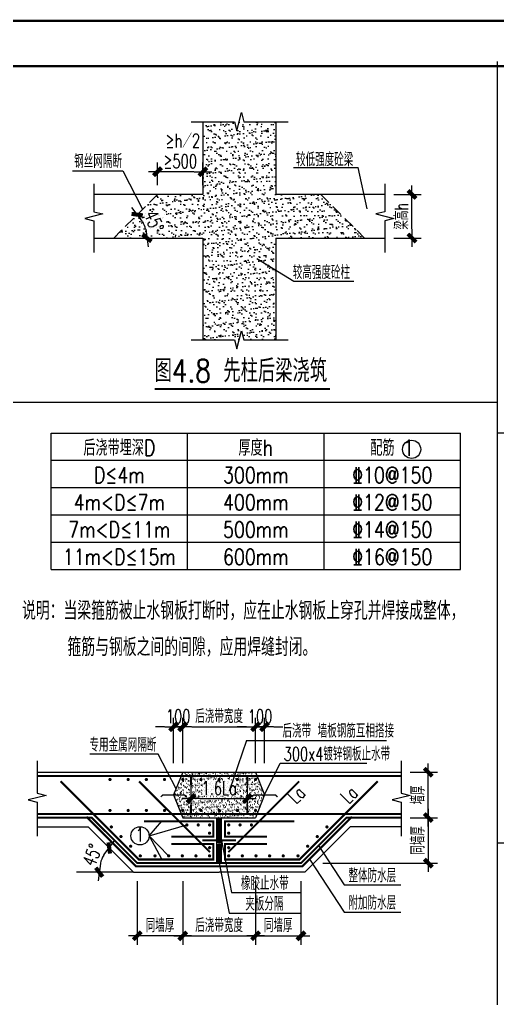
# Model space of a CAD drawing. Extents: x 497777 to 784122, y -229332 to 980813.
# Drawn here: x 529246 to 539752, y 659281 to 680820 of the extents above; entities that cross this region are included whole.
import ezdxf
from ezdxf.enums import TextEntityAlignment as Align

# ---------------------------------------------------------------- set-up
doc = ezdxf.new("R2010")
doc.units = 0
doc.header["$LTSCALE"] = 1000
doc.header["$MEASUREMENT"] = 0
doc.linetypes.add('HIDDEN', pattern=[0.375, 0.25, -0.125])
for name, color, linetype in [('0-cxFrame', 155, 'Continuous'), ('S-BAR', 1, 'Continuous'), ('S-DIM', 81, 'Continuous'), ('S-DONUT', 11, 'Continuous'), ('S-GJ', 6, 'Continuous'), ('S-HATCH1-W', 252, 'Continuous'), ('S-SGJ', 21, 'Continuous'), ('S-SHAPE', 51, 'Continuous'), ('S-SHAPE1', 165, 'Continuous'), ('S-SHAPE2', 165, 'HIDDEN'), ('S-SS', 111, 'Continuous'), ('S-TEXT', 211, 'Continuous'), ('S-TK', 165, 'Continuous')]:
    doc.layers.add(name, color=color, linetype=linetype)
doc.styles.add('cx_tuqian1', font='')
doc.styles.add('SS1', font='tj-romans1.shx', dxfattribs={"width": 0.7, "bigfont": 'tj-hztxt1.shx'})
doc.styles.add('黑体', font='simhei.ttf', dxfattribs={"height": 12})
doc.styles.get('cx_tuqian1').set_extended_font_data('SimSun')
doc.dimstyles.new('S-25-100A', dxfattribs={"dimscale": 100, "dimtxt": 3, "dimasz": 2, "dimexe": 2, "dimexo": 2, "dimgap": 0.8, "dimtad": 1, "dimdec": 0, "dimlfac": 0.25, "dimzin": 0, "dimdsep": 46, "dimtxsty": 'SS1', "dimblk1": 'TT', "dimblk2": 'TT', "dimsah": 1, "dimcen": 1, "dimclrd": 256, "dimclre": 256, "dimclrt": 256, "dimadec": 0, "dimazin": 0, "dimtfac": 1, "dimtdec": 0, "dimtix": 1, "dimtmove": 2, "dimatfit": 0, "dimldrblk": 'TT', "dimfxl": 2, "dimtolj": 1, "dimtzin": 0, "dimarcsym": 0})
doc.dimstyles.new('S-50-100A', dxfattribs={"dimscale": 100, "dimtxt": 3, "dimasz": 2, "dimexe": 2, "dimexo": 2, "dimgap": 0.8, "dimtad": 1, "dimdec": 0, "dimlfac": 0.5, "dimzin": 0, "dimdsep": 46, "dimtxsty": 'SS1', "dimblk1": 'TT', "dimblk2": 'TT', "dimsah": 1, "dimcen": 1, "dimclrd": 256, "dimclre": 256, "dimclrt": 256, "dimadec": 0, "dimazin": 0, "dimtfac": 1, "dimtdec": 0, "dimtix": 1, "dimtmove": 2, "dimatfit": 0, "dimldrblk": 'TT', "dimfxl": 2, "dimtolj": 1, "dimtzin": 0, "dimarcsym": 0})

# ---------------------------------------------------------------- blocks, each defined once
blk = doc.blocks.new('TT')
blk.add_line((-0.97, 0), (0.97, 0))
at = {"const_width": 0.45}
blk.add_lwpolyline([(-0.44, -0.44), (0.44, 0.44)], dxfattribs=at)
blk = doc.blocks.new('*D319')
at = {"layer": 'Defpoints', "color": 0, "transparency": 16777216}
for p in [(537635, 664258), (538232, 664258), (537635, 663258)]:
    blk.add_point(p, dxfattribs=at)
at = {"layer": 'S-DIM', "lineweight": -2, "transparency": 16777216}
for p, q in [((537835, 664258), (538432, 664258)), ((538232, 663458), (538232, 664058)), ((537835, 663258), (538432, 663258))]:
    blk.add_line(p, q, dxfattribs=at)
at = {"layer": 'S-DIM', "lineweight": -2, "transparency": 16777216, "xscale": 200, "yscale": 200, "zscale": 200}
for p, rotation in [((538232, 664258), 90), ((538232, 663258), 270)]:
    blk.add_blockref('TT', p, dxfattribs=dict(at, rotation=rotation))
at = {"layer": 'S-DIM', "transparency": 16777216, "insert": (538002, 663758), "char_height": 300, "attachment_point": 5, "rotation": 90, "style": 'SS1'}
blk.add_mtext('\\A1;墙厚', dxfattribs=at)
blk = doc.blocks.new('*D320')
at = {"layer": 'Defpoints', "color": 0, "transparency": 16777216}
for p in [(534433, 665258), (532833, 664258), (534433, 664258)]:
    blk.add_point(p, dxfattribs=at)
at = {"layer": 'S-DIM', "lineweight": -2, "transparency": 16777216}
for p, q in [((532833, 664458), (532833, 665458)), ((534433, 664458), (534433, 665458)), ((533033, 665258), (534233, 665258))]:
    blk.add_line(p, q, dxfattribs=at)
at = {"layer": 'S-DIM', "lineweight": -2, "transparency": 16777216, "xscale": 200, "yscale": 200, "zscale": 200, "rotation": 180}
blk.add_blockref('TT', (532833, 665258), dxfattribs=at)
at = {"layer": 'S-DIM', "lineweight": -2, "transparency": 16777216, "xscale": 200, "yscale": 200, "zscale": 200}
blk.add_blockref('TT', (534433, 665258), dxfattribs=at)
at = {"layer": 'S-DIM', "transparency": 16777216, "insert": (533633, 665488), "char_height": 300, "attachment_point": 5, "style": 'SS1'}
blk.add_mtext('\\A1;后浇带宽度', dxfattribs=at)
blk = doc.blocks.new('*D321')
at = {"layer": 'Defpoints', "color": 0, "transparency": 16777216}
for p in [(532833, 665258), (532633, 664258), (532833, 664258)]:
    blk.add_point(p, dxfattribs=at)
at = {"layer": 'S-DIM', "lineweight": -2, "transparency": 16777216}
for p, q in [((532633, 664458), (532633, 665458)), ((532833, 664458), (532833, 665458)), ((532433, 665258), (532233, 665258)), ((532633, 665258), (532833, 665258)), ((533033, 665258), (533233, 665258))]:
    blk.add_line(p, q, dxfattribs=at)
at = {"layer": 'S-DIM', "lineweight": -2, "transparency": 16777216, "xscale": 200, "yscale": 200, "zscale": 200}
blk.add_blockref('TT', (532633, 665258), dxfattribs=at)
at = {"layer": 'S-DIM', "lineweight": -2, "transparency": 16777216, "xscale": 200, "yscale": 200, "zscale": 200, "rotation": 180}
blk.add_blockref('TT', (532833, 665258), dxfattribs=at)
at = {"layer": 'S-DIM', "transparency": 16777216, "insert": (532733, 665488), "char_height": 300, "attachment_point": 5, "style": 'SS1'}
blk.add_mtext('\\A1;100', dxfattribs=at)
blk = doc.blocks.new('*D322')
at = {"layer": 'Defpoints', "color": 0, "transparency": 16777216}
for p in [(534433, 665258), (534433, 664258), (534633, 664258)]:
    blk.add_point(p, dxfattribs=at)
at = {"layer": 'S-DIM', "lineweight": -2, "transparency": 16777216}
for p, q in [((534433, 664458), (534433, 665458)), ((534633, 664458), (534633, 665458)), ((534233, 665258), (534033, 665258)), ((534633, 665258), (534433, 665258)), ((534833, 665258), (535033, 665258))]:
    blk.add_line(p, q, dxfattribs=at)
at = {"layer": 'S-DIM', "lineweight": -2, "transparency": 16777216, "xscale": 200, "yscale": 200, "zscale": 200}
blk.add_blockref('TT', (534433, 665258), dxfattribs=at)
at = {"layer": 'S-DIM', "lineweight": -2, "transparency": 16777216, "xscale": 200, "yscale": 200, "zscale": 200, "rotation": 180}
blk.add_blockref('TT', (534633, 665258), dxfattribs=at)
at = {"layer": 'S-DIM', "transparency": 16777216, "insert": (534533, 665488), "char_height": 300, "attachment_point": 5, "style": 'SS1'}
blk.add_mtext('\\A1;100', dxfattribs=at)
blk = doc.blocks.new('*D323')
at = {"layer": 'Defpoints', "color": 0, "transparency": 16777216}
for p in [(532833, 662058), (534433, 662058), (534433, 660658)]:
    blk.add_point(p, dxfattribs=at)
at = {"layer": 'S-DIM', "lineweight": -2, "transparency": 16777216}
for p, q in [((532833, 661858), (532833, 660458)), ((534433, 661858), (534433, 660458)), ((533033, 660658), (534233, 660658))]:
    blk.add_line(p, q, dxfattribs=at)
at = {"layer": 'S-DIM', "lineweight": -2, "transparency": 16777216, "xscale": 200, "yscale": 200, "zscale": 200, "rotation": 180}
blk.add_blockref('TT', (532833, 660658), dxfattribs=at)
at = {"layer": 'S-DIM', "lineweight": -2, "transparency": 16777216, "xscale": 200, "yscale": 200, "zscale": 200}
blk.add_blockref('TT', (534433, 660658), dxfattribs=at)
at = {"layer": 'S-DIM', "transparency": 16777216, "insert": (533633, 660888), "char_height": 300, "attachment_point": 5, "style": 'SS1'}
blk.add_mtext('\\A1;后浇带宽度', dxfattribs=at)
blk = doc.blocks.new('*D324')
at = {"layer": 'Defpoints', "color": 0, "transparency": 16777216}
for p in [(531833, 662058), (532833, 661654), (531833, 660658)]:
    blk.add_point(p, dxfattribs=at)
at = {"layer": 'S-DIM', "lineweight": -2, "transparency": 16777216}
for p, q in [((531833, 661858), (531833, 660458)), ((532833, 661454), (532833, 660458)), ((532633, 660658), (532033, 660658))]:
    blk.add_line(p, q, dxfattribs=at)
at = {"layer": 'S-DIM', "lineweight": -2, "transparency": 16777216, "xscale": 200, "yscale": 200, "zscale": 200, "rotation": 180}
blk.add_blockref('TT', (531833, 660658), dxfattribs=at)
at = {"layer": 'S-DIM', "lineweight": -2, "transparency": 16777216, "xscale": 200, "yscale": 200, "zscale": 200}
blk.add_blockref('TT', (532833, 660658), dxfattribs=at)
at = {"layer": 'S-DIM', "transparency": 16777216, "insert": (532333, 660888), "char_height": 300, "attachment_point": 5, "style": 'SS1'}
blk.add_mtext('\\A1;同墙厚', dxfattribs=at)
blk = doc.blocks.new('*D325')
at = {"layer": 'Defpoints', "color": 0, "transparency": 16777216}
for p in [(535433, 662058), (534433, 661654), (535433, 660658)]:
    blk.add_point(p, dxfattribs=at)
at = {"layer": 'S-DIM', "lineweight": -2, "transparency": 16777216}
for p, q in [((535433, 661858), (535433, 660458)), ((534433, 661454), (534433, 660458)), ((534633, 660658), (535233, 660658))]:
    blk.add_line(p, q, dxfattribs=at)
at = {"layer": 'S-DIM', "lineweight": -2, "transparency": 16777216, "xscale": 200, "yscale": 200, "zscale": 200, "rotation": 180}
blk.add_blockref('TT', (534433, 660658), dxfattribs=at)
at = {"layer": 'S-DIM', "lineweight": -2, "transparency": 16777216, "xscale": 200, "yscale": 200, "zscale": 200}
blk.add_blockref('TT', (535433, 660658), dxfattribs=at)
at = {"layer": 'S-DIM', "transparency": 16777216, "insert": (534933, 660888), "char_height": 300, "attachment_point": 5, "style": 'SS1'}
blk.add_mtext('\\A1;同墙厚', dxfattribs=at)
blk = doc.blocks.new('*D326')
at = {"layer": 'Defpoints', "color": 0, "transparency": 16777216}
for p in [(530750, 663058), (531097, 662435), (530500, 662058), (531750, 662058), (531750, 662058)]:
    blk.add_point(p, dxfattribs=at)
at = {"layer": 'S-DIM', "lineweight": -2, "transparency": 16777216}
blk.add_arc((531750, 662058), 755, 150.2256, 164.7744, dxfattribs=at)
at = {"layer": 'S-DIM', "lineweight": -2, "transparency": 16777216, "xscale": 200, "yscale": 200, "zscale": 200}
for p, rotation in [((531217, 662591), 52.61278994001559), ((530996, 662058), 262.3872100599698)]:
    blk.add_blockref('TT', p, dxfattribs=dict(at, rotation=rotation))
at = {"layer": 'S-DIM', "transparency": 16777216, "insert": (530841, 662435), "char_height": 300, "attachment_point": 5, "rotation": 67.5, "style": 'SS1'}
blk.add_mtext('\\A1;45°', dxfattribs=at)
blk = doc.blocks.new('*D2')
at = {"layer": 'Defpoints', "color": 0, "transparency": 16777216}
for p in [(537635, 663258), (535716, 662258), (538232, 662258)]:
    blk.add_point(p, dxfattribs=at)
at = {"layer": 'S-DIM', "lineweight": -2, "transparency": 16777216}
for p, q in [((537835, 663258), (538432, 663258)), ((538232, 663058), (538232, 662458)), ((535916, 662258), (538432, 662258))]:
    blk.add_line(p, q, dxfattribs=at)
at = {"layer": 'S-DIM', "lineweight": -2, "transparency": 16777216, "xscale": 200, "yscale": 200, "zscale": 200}
for p, rotation in [((538232, 663258), 90), ((538232, 662258), 270)]:
    blk.add_blockref('TT', p, dxfattribs=dict(at, rotation=rotation))
at = {"layer": 'S-DIM', "transparency": 16777216, "insert": (538002, 662758), "char_height": 300, "attachment_point": 5, "rotation": 90, "style": 'SS1'}
blk.add_mtext('\\A1;同墙厚', dxfattribs=at)
blk = doc.blocks.new('*D3')
at = {"layer": 'Defpoints', "color": 0, "transparency": 16777216}
for p in [(533013, 664178), (534253, 664178), (534253, 663678)]:
    blk.add_point(p, dxfattribs=at)
at = {"layer": 'S-DIM', "lineweight": -2, "transparency": 16777216}
for p, q in [((533013, 663978), (533013, 663478)), ((534253, 663978), (534253, 663478)), ((533213, 663678), (534053, 663678))]:
    blk.add_line(p, q, dxfattribs=at)
at = {"layer": 'S-DIM', "lineweight": -2, "transparency": 16777216, "xscale": 200, "yscale": 200, "zscale": 200, "rotation": 180}
blk.add_blockref('TT', (533013, 663678), dxfattribs=at)
at = {"layer": 'S-DIM', "lineweight": -2, "transparency": 16777216, "xscale": 200, "yscale": 200, "zscale": 200}
blk.add_blockref('TT', (534253, 663678), dxfattribs=at)
at = {"layer": 'S-DIM', "transparency": 16777216, "insert": (533633, 663908), "char_height": 300, "attachment_point": 5, "style": 'SS1'}
blk.add_mtext('\\A1;1.6La', dxfattribs=at)
blk = doc.blocks.new('*D193')
at = {"layer": 'Defpoints', "color": 0, "transparency": 16777216}
for p in [(532277, 677473), (532277, 676973), (533277, 676973)]:
    blk.add_point(p, dxfattribs=at)
at = {"layer": 'S-DIM', "lineweight": -2, "transparency": 16777216}
for p, q in [((532277, 677173), (532277, 677673)), ((533277, 677173), (533277, 677673)), ((533077, 677473), (532477, 677473))]:
    blk.add_line(p, q, dxfattribs=at)
at = {"layer": 'S-DIM', "lineweight": -2, "transparency": 16777216, "xscale": 200, "yscale": 200, "zscale": 200, "rotation": 180}
blk.add_blockref('TT', (532277, 677473), dxfattribs=at)
at = {"layer": 'S-DIM', "lineweight": -2, "transparency": 16777216, "xscale": 200, "yscale": 200, "zscale": 200}
blk.add_blockref('TT', (533277, 677473), dxfattribs=at)
at = {"layer": 'S-DIM', "transparency": 16777216, "insert": (532777, 677703), "char_height": 300, "attachment_point": 5, "style": 'SS1'}
blk.add_mtext('\\A1;\x9e500', dxfattribs=at)
blk = doc.blocks.new('*D194')
at = {"layer": 'Defpoints', "color": 0, "transparency": 16777216}
for p in [(537277, 676973), (537873, 676973), (537277, 676013)]:
    blk.add_point(p, dxfattribs=at)
at = {"layer": 'S-DIM', "lineweight": -2, "transparency": 16777216}
for p, q in [((537477, 676973), (538073, 676973)), ((537873, 676213), (537873, 676773)), ((537477, 676013), (538073, 676013))]:
    blk.add_line(p, q, dxfattribs=at)
at = {"layer": 'S-DIM', "lineweight": -2, "transparency": 16777216, "xscale": 200, "yscale": 200, "zscale": 200}
for p, rotation in [((537873, 676973), 90), ((537873, 676013), 270)]:
    blk.add_blockref('TT', p, dxfattribs=dict(at, rotation=rotation))
at = {"layer": 'S-DIM', "transparency": 16777216, "insert": (537643, 676493), "char_height": 300, "attachment_point": 5, "rotation": 90, "style": 'SS1'}
blk.add_mtext('\\A1;梁高h', dxfattribs=at)
blk = doc.blocks.new('*D195')
at = {"layer": 'Defpoints', "color": 0, "transparency": 16777216}
for p in [(532277, 676973), (532020, 676201), (530877, 676013), (531317, 676013), (533277, 676013)]:
    blk.add_point(p, dxfattribs=at)
at = {"layer": 'S-DIM', "lineweight": -2, "transparency": 16777216}
blk.add_arc((531317, 676013), 728, 15.7963, 29.2037, dxfattribs=at)
at = {"layer": 'S-DIM', "lineweight": -2, "transparency": 16777216, "xscale": 200, "yscale": 200, "zscale": 200}
for p, rotation in [((531831, 676528), 127.1018538191548), ((532045, 676013), 277.8981461808451)]:
    blk.add_blockref('TT', p, dxfattribs=dict(at, rotation=rotation))
at = {"layer": 'S-DIM', "transparency": 16777216, "insert": (532202, 676379), "char_height": 300, "attachment_point": 5, "rotation": 292.5, "style": 'SS1'}
blk.add_mtext('\\A1;45°', dxfattribs=at)
blk = doc.blocks.new('TK22.A1 L(Dragon)')
at = {"layer": '0-cxFrame', "color": 7, "const_width": 0.5}
blk.add_lwpolyline([(0, 0), (-841, 0), (-841, 594), (0, 594)], close=True, dxfattribs=at)
at = {"layer": '0-cxFrame', "const_width": 0.5}
blk.add_lwpolyline([(-80, 10), (-821, 10), (-821, 584), (-80, 584)], close=True, dxfattribs=at)
at = {"style": '黑体', "flags": 4}
blk.add_attdef('图幅', text='', height=3.3, dxfattribs=at).set_placement((-40, 3), align=Align.RIGHT)
at = {"layer": 'Defpoints', "color": 6, "flags": 4}
for tag, height, style, p in [('tufu', 3.3, '黑体', (-12, 12)), ('dwfname', 4, 'cx_tuqian1', (-80, 3))]:
    blk.add_attdef(tag, text='', height=height, dxfattribs=dict(at, style=style)).set_placement(p, align=Align.RIGHT)

msp = doc.modelspace()

# ---------------------------------------------------------------- hatches: boundary and pattern name
at = {"layer": 'S-HATCH1-W'}
h = msp.add_hatch(dxfattribs=at)
h.set_pattern_fill('AR-SAND', color=256, scale=100, style=0)
h.set_pattern_definition([(37.5, (-248968.42, 436174.15), (-6.299336, 192.682377), [0, -152, 0, -170, 0, -162.5]), (7.5, (-248968.42, 436174.15), (176.97767, 282.21461), [0, -82, 0, -137, 0, -52.5]), (327.5, (-249091.42, 436174.15), (311.414186, 0.565905), [0, -50, 0, -180, 0, -235]), (317.5, (-249091.42, 436174.15), (300.61266, 87.76756), [0, -25, 0, -118, 0, -135])])
h.paths.add_polyline_path([(534876.9, 676012.9), (536830, 676012.9), (535870, 676972.9), (534876.9, 676972.9), (534876.9, 678572.9), (534173.5, 678572.9), (534123.5, 678772.9), (534023.5, 678372.9), (533973.5, 678572.9), (533276.9, 678572.9), (533276.9, 676972.9), (532276.9, 676972.9), (531316.9, 676012.9), (533276.9, 676012.9), (533276.9, 673772.9), (533973.5, 673772.9), (534023.5, 673572.9), (534123.5, 673972.9), (534173.5, 673772.9), (534876.9, 673772.9)])
h = msp.add_hatch(dxfattribs=at)
h.set_pattern_fill('AR-SAND', color=256, scale=50, style=0)
h.set_pattern_definition([(37.5, (-593934.8, 89801.03), (-3.149668, 96.3411885), [0, -76, 0, -85, 0, -81.25]), (7.5, (-593934.8, 89801.03), (88.488835, 141.107303), [0, -41, 0, -68.5, 0, -26.25]), (327.5, (-593996.3, 89801.03), (155.707093, 0.2829527), [0, -25, 0, -90, 0, -117.5]), (317.5, (-593996.3, 89801.03), (150.30633, 43.883778), [0, -12.5, 0, -59, 0, -67.5])])
h.paths.add_polyline_path([(532833.2, 664257.7), (532633.2, 663757.7), (532833.2, 663257.7), (534433.2, 663257.7), (534633.2, 663757.7), (534433.2, 664257.7)])
at = {"layer": 'S-SHAPE'}
h = msp.add_hatch(dxfattribs=at)
h.set_pattern_fill('HOUND', color=256, scale=100, style=0)
h.set_pattern_definition([(0, (-211315.336, 1708995.007), (25, 6.25), [100, -50]), (90, (-211315.336, 1708995.007), (-6.25, -25), [100, -50])])
h.paths.add_polyline_path([(533683.2, 663257.7), (533583.2, 663257.7), (533583.2, 662757.7, -1), (533683.2, 662757.7)])

# ---------------------------------------------------------------- linework, layer by layer
at = {"layer": 'S-BAR', "const_width": 45}
for points in [[(533583.2, 662757.7), (533263.2, 662757.7)], [(533683.2, 662757.7), (534003.2, 662757.7)]]:
    msp.add_lwpolyline(points, dxfattribs=at)
at = {"layer": 'S-BAR', "const_width": 50}
msp.add_lwpolyline([(533608.2, 662757.7, 1), (533658.2, 662757.7, 1)], format="xyb", close=True, dxfattribs=at)
at = {"layer": 'S-BAR'}
for start, end in [(0, 180), (180, 0)]:
    msp.add_arc((533633.2, 662757.7), 50, start, end, dxfattribs=at)
at = {"layer": 'S-DIM'}
msp.add_line((531750.4, 662057.7), (530499.8, 662057.7), dxfattribs=at)
at = {"layer": 'S-DONUT', "const_width": 35}
for points in [[(531215.7, 664097.7, -1), (531250.7, 664097.7, -1), (531215.7, 664097.7)], [(531615.7, 664097.7, -1), (531650.7, 664097.7, -1), (531615.7, 664097.7)], [(532015.7, 664097.7, -1), (532050.7, 664097.7, -1), (532015.7, 664097.7)], [(532415.7, 664097.7, -1), (532450.7, 664097.7, -1), (532415.7, 664097.7)], [(532815.7, 664097.7, -1), (532850.7, 664097.7, -1), (532815.7, 664097.7)], [(533215.7, 664097.7, -1), (533250.7, 664097.7, -1), (533215.7, 664097.7)], [(533615.7, 664097.7, -1), (533650.7, 664097.7, -1), (533615.7, 664097.7)], [(534050.7, 664097.7, 1), (534015.7, 664097.7, 1), (534050.7, 664097.7)], [(534450.7, 664097.7, 1), (534415.7, 664097.7, 1), (534450.7, 664097.7)], [(531215.7, 663417.7, 1), (531250.7, 663417.7, 1), (531215.7, 663417.7)], [(531615.7, 663417.7, 1), (531650.7, 663417.7, 1), (531615.7, 663417.7)], [(532015.7, 663417.7, 1), (532050.7, 663417.7, 1), (532015.7, 663417.7)], [(532415.7, 663417.7, 1), (532450.7, 663417.7, 1), (532415.7, 663417.7)], [(532815.7, 663417.7, 1), (532850.7, 663417.7, 1), (532815.7, 663417.7)], [(533215.7, 663417.7, 1), (533250.7, 663417.7, 1), (533215.7, 663417.7)], [(533615.7, 663417.7, 1), (533650.7, 663417.7, 1), (533615.7, 663417.7)], [(534050.7, 663417.7, -1), (534015.7, 663417.7, -1), (534050.7, 663417.7)], [(534450.7, 663417.7, -1), (534415.7, 663417.7, -1), (534450.7, 663417.7)], [(531250.7, 663066.5, -1), (531275.5, 663041.7, -1), (531250.7, 663066.5)], [(532905.7, 663097.7, -1), (532940.7, 663097.7, -1), (532905.7, 663097.7)], [(533155.7, 663097.7, -1), (533190.7, 663097.7, -1), (533155.7, 663097.7)], [(533405.7, 663097.7, -1), (533440.7, 663097.7, -1), (533405.7, 663097.7)], [(533860.7, 663097.7, 1), (533825.7, 663097.7, 1), (533860.7, 663097.7)], [(534110.7, 663097.7, 1), (534075.7, 663097.7, 1), (534110.7, 663097.7)], [(534360.7, 663097.7, 1), (534325.7, 663097.7, 1), (534360.7, 663097.7)], [(536015.7, 663066.5, 1), (535991, 663041.7, 1), (536015.7, 663066.5)], [(531462.9, 662854.4, -1), (531487.6, 662829.6, -1), (531462.9, 662854.4)], [(533405.7, 662917.7, 1), (533440.7, 662917.7, 1), (533405.7, 662917.7)], [(533860.7, 662917.7, -1), (533825.7, 662917.7, -1), (533860.7, 662917.7)], [(535803.6, 662854.4, 1), (535778.8, 662829.6, 1), (535803.6, 662854.4)], [(531675, 662642.2, -1), (531699.7, 662617.5, -1), (531675, 662642.2)], [(533405.7, 662597.7, 1), (533440.7, 662597.7, 1), (533405.7, 662597.7)], [(533860.7, 662597.7, -1), (533825.7, 662597.7, -1), (533860.7, 662597.7)], [(535591.5, 662642.2, 1), (535566.7, 662617.5, 1), (535591.5, 662642.2)], [(531882, 662417.7, -1), (531917, 662417.7, -1), (531882, 662417.7)], [(532205.7, 662417.7, -1), (532240.7, 662417.7, -1), (532205.7, 662417.7)], [(532505.7, 662417.7, -1), (532540.7, 662417.7, -1), (532505.7, 662417.7)], [(532805.7, 662417.7, -1), (532840.7, 662417.7, -1), (532805.7, 662417.7)], [(533105.7, 662417.7, -1), (533140.7, 662417.7, -1), (533105.7, 662417.7)], [(533405.7, 662417.7, -1), (533440.7, 662417.7, -1), (533405.7, 662417.7)], [(533860.7, 662417.7, 1), (533825.7, 662417.7, 1), (533860.7, 662417.7)], [(534160.7, 662417.7, 1), (534125.7, 662417.7, 1), (534160.7, 662417.7)], [(534460.7, 662417.7, 1), (534425.7, 662417.7, 1), (534460.7, 662417.7)], [(534760.7, 662417.7, 1), (534725.7, 662417.7, 1), (534760.7, 662417.7)], [(535060.7, 662417.7, 1), (535025.7, 662417.7, 1), (535060.7, 662417.7)], [(535384.4, 662417.7, 1), (535349.4, 662417.7, 1), (535384.4, 662417.7)]]:
    msp.add_lwpolyline(points, format="xyb", dxfattribs=at)
at = {"layer": 'S-GJ'}
for points, const_width in [([(529631.1, 664177.7), (537635.3, 664177.7)], 45), ([(532583.2, 662677.7), (533503.2, 662677.7), (533503.2, 662337.7), (531866.4, 662337.7), (530146.4, 664057.7)], 45), ([(533433.2, 662497.7), (531873.2, 664057.7)], 45), ([(533013.2, 663977.7), (533013.2, 664177.7)], 45), ([(534683.2, 662677.7), (533763.2, 662677.7), (533763.2, 662337.7), (535400.1, 662337.7), (537120.1, 664057.7)], 45), ([(533833.2, 662497.7), (535393.2, 664057.7)], 45), ([(534253.2, 663977.7), (534253.2, 664177.7)], 45), ([(532916.4, 663715), (532873.2, 663757.7), (532393.2, 663757.7), (532350, 663715)], 30), ([(534916.4, 663715), (534873.2, 663757.7), (534393.2, 663757.7), (534350, 663715)], 30), ([(533013.2, 663537.7), (533013.2, 663337.7)], 45), ([(534253.2, 663537.7), (534253.2, 663337.7)], 45), ([(529631.1, 663337.7), (537635.3, 663337.7)], 45), ([(531983.2, 663177.7), (533503.2, 663177.7), (533503.2, 662837.7), (532583.2, 662837.7)], 45), ([(535283.2, 663177.7), (533763.2, 663177.7), (533763.2, 662837.7), (534683.2, 662837.7)], 45)]:
    msp.add_lwpolyline(points, dxfattribs=dict(at, const_width=const_width))
at = {"layer": 'S-SGJ'}
for p, q in [((530412.2, 677492.1), (531518.7, 677492.1)), ((531518.7, 677492.1), (531950, 676646)), ((535268.7, 677568.4), (536687.8, 677568.4)), ((536888.2, 676658.6), (536687.8, 677568.4)), ((534462.1, 675565.7), (535274.6, 675065.9)), ((535274.6, 675065.9), (536598.2, 675065.9)), ((534236.2, 664954.8), (533852.7, 663840.4)), ((534236.2, 664954.8), (537310, 664954.8)), ((532291.2, 664654.8), (530788.2, 664654.8)), ((532686.8, 663891.7), (532291.2, 664654.8)), ((534633.2, 663757.7), (534975.3, 664454.8)), ((534975.3, 664454.8), (536878.4, 664454.8)), ((532093.8, 662857.9), (532373.1, 663177.7)), ((532093.8, 662857.9), (532923.2, 663097.7)), ((532093.8, 662857.9), (532373.1, 662337.7)), ((532093.8, 662857.9), (532523.2, 662417.7)), ((533683.2, 662757.7), (533904.9, 661610.2)), ((535818.8, 662643.3), (536381.6, 661781.4)), ((535620.9, 662346.4), (536381.6, 661181.4)), ((533633.2, 662257.7), (533854.9, 661160.2)), ((536381.6, 661781.4), (537628.1, 661781.4)), ((533904.9, 661610.2), (535412.8, 661610.2)), ((533854.9, 661160.2), (535412.8, 661160.2)), ((536381.6, 661181.4), (537628.1, 661181.4))]:
    msp.add_line(p, q, dxfattribs=at)
msp.add_circle((531893.8, 662857.9), 200, dxfattribs=at)
at = {"layer": 'S-SHAPE', "linetype": 'ByBlock'}
for p, q in [((533276.9, 678572.9), (533276.9, 676972.9)), ((534876.9, 678572.9), (534876.9, 676972.9)), ((533276.9, 676012.9), (533276.9, 673772.9)), ((534876.9, 676012.9), (534876.9, 673772.9)), ((529631.1, 664257.7), (537635.3, 664257.7)), ((529631.1, 663257.7), (530833.2, 663257.7)), ((537635.3, 663257.7), (536433.2, 663257.7)), ((529631.1, 663057.7), (530750.4, 663057.7)), ((537635.3, 663057.7), (536516.1, 663057.7)), ((531833.2, 662257.7), (533633.2, 662257.7)), ((535433.2, 662257.7), (533633.2, 662257.7)), ((531750.4, 662057.7), (533633.2, 662057.7)), ((535516.1, 662057.7), (533633.2, 662057.7))]:
    msp.add_line(p, q, dxfattribs=at)
at = {"layer": 'S-SHAPE'}
for p, q in [((533276.9, 676972.9), (530876.9, 676972.9)), ((537276.9, 676972.9), (534876.9, 676972.9)), ((530876.9, 676012.9), (533276.9, 676012.9)), ((534876.9, 676012.9), (537276.9, 676012.9)), ((529939.3, 668721.8), (529939.3, 671721.8)), ((529939.3, 671721.8), (538939.3, 671721.8)), ((538939.3, 668721.8), (538939.3, 671721.8)), ((529939.3, 668721.8), (538939.3, 668721.8)), ((532833.2, 664257.7), (532633.2, 663757.7)), ((534433.2, 664257.7), (534633.2, 663757.7)), ((532633.2, 663757.7), (532833.2, 663257.7)), ((534633.2, 663757.7), (534433.2, 663257.7)), ((531833.2, 662257.7), (530833.2, 663257.7)), ((532833.2, 663257.7), (534433.2, 663257.7)), ((533583.2, 662257.7), (533583.2, 663257.7)), ((533683.2, 662257.7), (533683.2, 663257.7)), ((535433.2, 662257.7), (536433.2, 663257.7)), ((531750.4, 662057.7), (530750.4, 663057.7)), ((535516.1, 662057.7), (536516.1, 663057.7))]:
    msp.add_line(p, q, dxfattribs=at)
at = {"layer": 'S-SHAPE', "const_width": 100}
msp.add_lwpolyline([(533633.2, 662687.7), (533633.2, 662257.7)], dxfattribs=at)
at = {"layer": 'S-SHAPE1'}
for points in [[(533014.9, 678572.9), (533973.5, 678572.9), (534023.5, 678372.9), (534123.5, 678772.9), (534173.5, 678572.9), (535149.1, 678572.9)], [(530876.9, 677206), (530876.9, 676592.9), (531076.9, 676542.9), (530676.9, 676442.9), (530876.9, 676392.9), (530876.9, 675694.9)], [(537276.9, 677206), (537276.9, 676592.9), (537076.9, 676542.9), (537476.9, 676442.9), (537276.9, 676392.9), (537276.9, 675694.9)], [(533014.9, 673772.9), (533973.5, 673772.9), (534023.5, 673572.9), (534123.5, 673972.9), (534173.5, 673772.9), (535149.1, 673772.9)], [(529631.1, 664511.1), (529631.1, 663798.8), (529831.1, 663748.8), (529431.1, 663648.8), (529631.1, 663598.8), (529631.1, 662849.6)], [(537635.3, 664511.1), (537635.3, 663798.8), (537835.3, 663748.8), (537435.3, 663648.8), (537635.3, 663598.8), (537635.3, 662849.6)]]:
    msp.add_lwpolyline(points, dxfattribs=at)
at = {"layer": 'S-SHAPE2'}
for p, q in [((532276.9, 676972.9), (531316.9, 676012.9)), ((535870, 676972.9), (536830, 676012.9))]:
    msp.add_line(p, q, dxfattribs=at)
at = {"layer": 'S-SHAPE2', "const_width": 45}
for points in [[(529631.1, 663257.7), (530833.2, 663257.7), (531833.2, 662257.7), (535433.2, 662257.7), (536433.2, 663257.7), (537635.3, 663257.7)], [(530713, 663278.9), (531804.2, 662187.7), (535462.2, 662187.7), (536553.4, 663278.9)]]:
    msp.add_lwpolyline(points, dxfattribs=at)
at = {"layer": 'S-SS'}
msp.add_circle((537864.8, 671363.3), 200, dxfattribs=at)
at = {"layer": 'S-TEXT', "const_width": 45}
msp.add_lwpolyline([(532214.6, 672691.8), (536068.7, 672691.8)], dxfattribs=at)
at = {"layer": 'S-TK'}
for p, q in [((539751.7, 622495.1), (539751.7, 679895.1)), ((506701.7, 672404), (539751.7, 672404)), ((532939.3, 668721.8), (532939.3, 671721.8)), ((535939.3, 668721.8), (535939.3, 671721.8)), ((539751.7, 671726.8), (556341.2, 671726.8)), ((529939.3, 671121.8), (538939.3, 671121.8)), ((529939.3, 670521.8), (538939.3, 670521.8)), ((529939.3, 669921.8), (538939.3, 669921.8)), ((529939.3, 669321.8), (538939.3, 669321.8)), ((539751.7, 662707.5), (572801.7, 662707.5))]:
    msp.add_line(p, q, dxfattribs=at)

# ---------------------------------------------------------------- block references
at = {"layer": '0-cxFrame', "xscale": 100, "yscale": 100, "zscale": 100}
msp.add_blockref('TK22.A1 L(Dragon)', (581901.7, 621395.1), dxfattribs=at)

# ---------------------------------------------------------------- texts
at = {"layer": 'S-DIM', "style": 'SS1', "width": 0.7}
msp.add_text('\x9eh／2', height=300, dxfattribs=at).set_placement((532455.4, 678002.9))
at = {"layer": 'S-SGJ', "style": 'SS1', "width": 0.7}
for s, p in [('钢丝网隔断', (530446.5, 677553.7)), ('较低强度砼梁', (535323.4, 677592.2)), ('较高强度砼柱', (535252.3, 675109.5)), ('后浇带 墙板钢筋互相搭接 ', (535025.8, 665020.2)), ('专用金属网隔断', (530782.4, 664711.5)), ('300x4镀锌钢板止水带', (535051.3, 664511.5)), ('1', (531799.9, 662732.4)), ('整体防水层', (536476.2, 661835.5)), ('橡胶止水带', (534111.9, 661664.4)), ('夹板分隔', (534208, 661214.4)), ('附加防水层', (536476.2, 661235.5))]:
    msp.add_text(s, height=300, dxfattribs=at).set_placement(p)
for p in [(535326.3, 663542.7), (536481.1, 663542.7)]:
    msp.add_text('La', height=300, rotation=45, dxfattribs=at).set_placement(p)
at = {"layer": 'S-SS', "style": 'SS1', "width": 0.8}
for s, p in [('后浇带埋深D', (531439.3, 671221.8)), ('厚度h', (534439.3, 671221.8)), ('配筋 1', (537439.3, 671221.8)), ('D\x9d4m', (531439.3, 670621.8)), ('300mm', (534439.3, 670621.8)), ('\x9910@150', (537439.3, 670621.8)), ('4m<D\x9d7m', (531439.3, 670021.8)), ('400mm', (534439.3, 670021.8)), ('\x9912@150', (537439.3, 670021.8)), ('7m<D\x9d11m', (531439.3, 669421.8)), ('500mm', (534439.3, 669421.8)), ('\x9914@150', (537439.3, 669421.8)), ('11m<D\x9d15m', (531439.3, 668821.8)), ('600mm', (534439.3, 668821.8)), ('\x9916@150', (537439.3, 668821.8))]:
    msp.add_text(s, height=350, dxfattribs=at).set_placement(p, align=Align.CENTER)
for s, p in [('说明：当梁箍筋被止水钢板打断时，应在止水钢板上穿孔并焊接成整体，', (529299, 667612.5)), ('箍筋与钢板之间的间隙，应用焊缝封闭。', (530299, 666812.5))]:
    msp.add_text(s, height=400, dxfattribs=at).set_placement(p)
at = {"layer": 'S-TEXT', "style": 'SS1', "width": 0.8}
msp.add_text('图4.8 先柱后梁浇筑', height=500, dxfattribs=at).set_placement((532214.6, 672841.8))

# ---------------------------------------------------------------- dimensions: what is measured, and where the dimension line sits
at = {"layer": 'S-DIM'}
for base, p1, p2, angle, text, dimstyle, picture, middle in [((532276.9, 677472.9), (533276.9, 676972.9), (532276.9, 676972.9), 180, '\x9e500', 'S-50-100A', '*D193', (532776.9, 677702.9)), ((537873.2, 676972.9), (537276.9, 676012.9), (537276.9, 676972.9), 90, '梁高h', 'S-25-100A', '*D194', (537643.2, 676492.9)), ((534433.2, 665257.7), (534633.2, 664257.7), (534433.2, 664257.7), 180, '100', 'S-50-100A', '*D322', (534533.2, 665487.7)), ((538231.6, 664257.7), (537635.3, 663257.7), (537635.3, 664257.7), 90, '墙厚', 'S-25-100A', '*D319', (538001.6, 663757.7)), ((538231.6, 662257.7), (537635.3, 663257.7), (535716.1, 662257.7), 270, '同墙厚', 'S-25-100A', '*D2', (538001.6, 662757.7)), ((531833.2, 660657.7), (532833.2, 661654), (531833.2, 662057.7), 180, '同墙厚', 'S-25-100A', '*D324', (532333.2, 660887.7))]:
    dim = msp.add_linear_dim(base=base, p1=p1, p2=p2, angle=angle, text=text, dimstyle=dimstyle, dxfattribs=at)
    dim.commit()
    dim.dimension.update_dxf_attribs({"geometry": picture, "text_midpoint": middle})
for base, line1, line2, dimstyle, picture, middle in [((532019.8, 676201.3), ((530876.9, 676012.9), (533276.9, 676012.9)), ((532276.9, 676972.9), (531316.9, 676012.9)), 'S-50-100A', '*D195', (532201.7, 676379.4)), ((531096.7, 662435.1), ((531750.4, 662057.7), (530499.8, 662057.7)), ((531750.4, 662057.7), (530750.4, 663057.7)), 'S-25-100A', '*D326', (530840.5, 662434.6))]:
    dim = msp.add_angular_dim_2l(base=base, line1=line1, line2=line2, dimstyle=dimstyle, dxfattribs=at)
    dim.commit()
    dim.dimension.update_dxf_attribs({"geometry": picture, "text_midpoint": middle})
for base, p1, p2, text, dimstyle, picture, middle in [((532833.2, 665257.7), (532633.2, 664257.7), (532833.2, 664257.7), '100', 'S-50-100A', '*D321', (532733.2, 665487.7)), ((534433.2, 665257.7), (532833.2, 664257.7), (534433.2, 664257.7), '后浇带宽度', 'S-50-100A', '*D320', (533633.2, 665487.7)), ((534253.2, 663677.7), (533013.2, 664177.7), (534253.2, 664177.7), '1.6La', 'S-50-100A', '*D3', (533633.2, 663907.7)), ((534433.2, 660657.7), (532833.2, 662057.7), (534433.2, 662057.7), '后浇带宽度', 'S-50-100A', '*D323', (533633.2, 660887.7)), ((535433.2, 660657.7), (534433.2, 661654), (535433.2, 662057.7), '同墙厚', 'S-25-100A', '*D325', (534933.2, 660887.7))]:
    dim = msp.add_linear_dim(base=base, p1=p1, p2=p2, text=text, dimstyle=dimstyle, dxfattribs=at)
    dim.commit()
    dim.dimension.update_dxf_attribs({"geometry": picture, "text_midpoint": middle})

doc.saveas('drawing.dxf')
